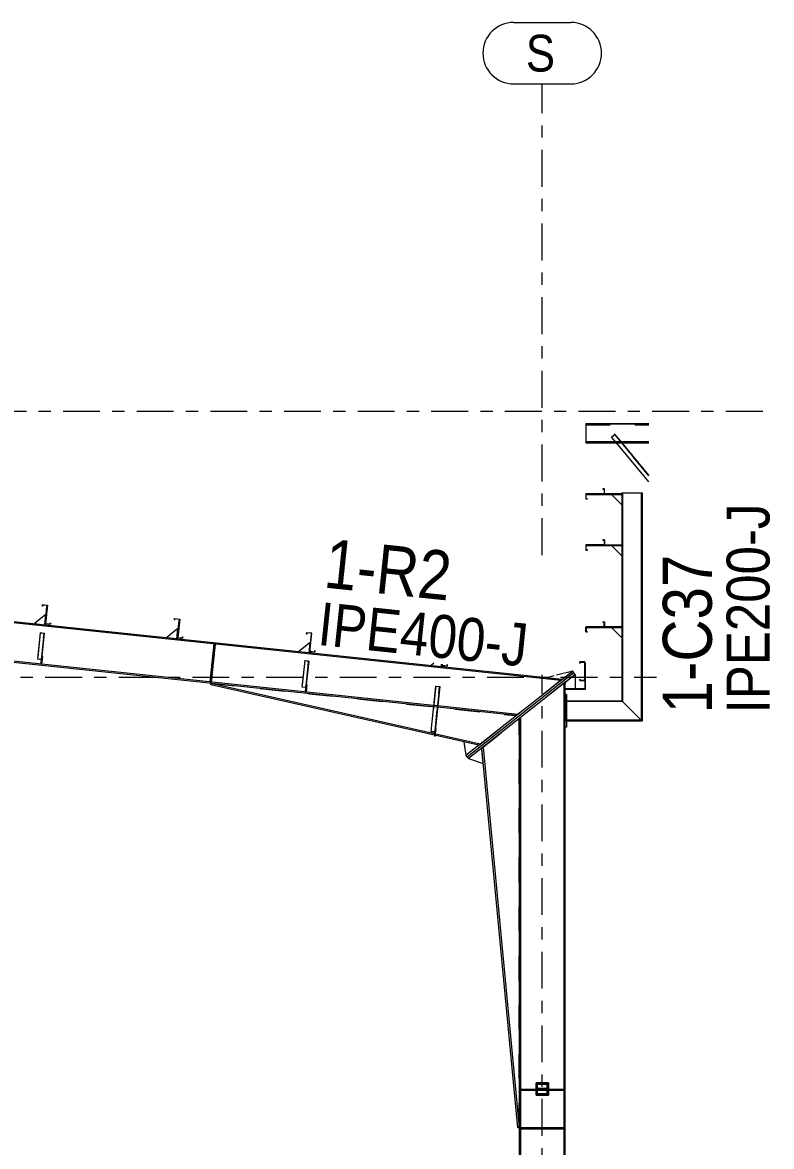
# Model space of a CAD drawing. Header units: millimetres. Extents: x -65 to 757, y -38 to 536.
# Drawn here: x 510.1 to 571.2, y 229.1 to 320.7 of the extents above; entities that cross this region are included whole.
import ezdxf

# ---------------------------------------------------------------- set-up
doc = ezdxf.new("R2010")
doc.units = ezdxf.units.MM
for name, pattern in [('XKITLINE00', [0]), ('XKITLINE02', [4, 2, -2]), ('XKITLINE03', [6, 3, -1, 1, -1])]:
    doc.linetypes.add(name, pattern=pattern)
for name, color, linetype, lineweight in [('Part', 2, 'Continuous', 0), ('PartMark', 7, 'Continuous', 0), ('S-grid', 1, 'Continuous', 0)]:
    doc.layers.add(name, color=color, linetype=linetype, lineweight=lineweight)
doc.styles.add('ARIAL', font='ARIAL.TTF')

# ---------------------------------------------------------------- blocks, each defined once
blk = doc.blocks.new('*A178')
at = {"layer": 'Part'}
blk.add_hatch(color=3, dxfattribs=at).paths.add_polyline_path([(557.448, 278.496), (557.448, 278.511), (557.573, 278.511), (557.573, 278.094), (556.072, 278.094), (556.072, 277.707), (556.182, 277.707), (556.182, 277.692), (556.057, 277.692), (556.057, 278.109), (557.558, 278.109), (557.558, 278.496)], flags=17)
blk = doc.blocks.new('*A179')
at = {"layer": 'Part'}
blk.add_hatch(color=3, dxfattribs=at).paths.add_polyline_path([(555.558, 268.451), (555.558, 268.576), (555.975, 268.576), (555.975, 267.059), (555.558, 267.059), (555.558, 267.184), (555.573, 267.184), (555.573, 267.074), (555.96, 267.074), (555.96, 268.561), (555.573, 268.561), (555.573, 268.451)], flags=17)
blk = doc.blocks.new('*A180')
at = {"layer": 'Part'}
blk.add_hatch(color=3, dxfattribs=at).paths.add_polyline_path([(533.144, 268.667), (533.146, 268.688), (533.477, 268.653), (533.433, 268.233), (533.416, 268.235), (533.458, 268.634)], flags=17)
blk = doc.blocks.new('*A181')
at = {"layer": 'Part'}
blk.add_hatch(color=3, dxfattribs=at).paths.add_polyline_path([(543.817, 266.584), (543.82, 266.612), (544.152, 266.577), (544.093, 266.018), (544.076, 266.02), (544.132, 266.551)], flags=17)
blk = doc.blocks.new('*A258')
at = {"layer": 'Part'}
h = blk.add_hatch(color=3, dxfattribs=at)
h.paths.add_polyline_path([(552.083, 233.375), (552.083, 234.208), (552.917, 234.208), (552.917, 233.375)], flags=17)
h.paths.add_polyline_path([(552.117, 234.175), (552.117, 233.408), (552.883, 233.408), (552.883, 234.175)])
blk = doc.blocks.new('*A261')
at = {"layer": 'Part'}
blk.add_hatch(color=3, dxfattribs=at).paths.add_polyline_path([(511.596, 270.94), (511.599, 270.961), (511.93, 270.926), (511.886, 270.506), (511.869, 270.508), (511.911, 270.907)], flags=17)
blk = doc.blocks.new('*A299')
at = {"layer": 'Part'}
blk.add_hatch(color=3, dxfattribs=at).paths.add_polyline_path([(557.448, 271.829), (557.448, 271.844), (557.573, 271.844), (557.573, 271.427), (556.072, 271.427), (556.072, 271.041), (556.182, 271.041), (556.182, 271.026), (556.057, 271.026), (556.057, 271.442), (557.558, 271.442), (557.558, 271.829)], flags=17)
blk = doc.blocks.new('*A300')
at = {"layer": 'Part'}
blk.add_hatch(color=3, dxfattribs=at).paths.add_polyline_path([(557.448, 271.829), (557.448, 271.844), (557.573, 271.844), (557.573, 271.427), (556.072, 271.427), (556.072, 271.041), (556.182, 271.041), (556.182, 271.026), (556.057, 271.026), (556.057, 271.442), (557.558, 271.442), (557.558, 271.829)], flags=17)
blk = doc.blocks.new('*A301')
at = {"layer": 'Part'}
blk.add_hatch(color=3, dxfattribs=at).paths.add_polyline_path([(544.732, 268.252), (544.744, 268.361), (544.759, 268.359), (544.746, 268.235), (544.331, 268.279), (544.489, 269.772), (544.104, 269.813), (544.093, 269.703), (544.078, 269.705), (544.091, 269.829), (544.505, 269.785), (544.348, 268.292)], flags=17)
blk = doc.blocks.new('*A302')
at = {"layer": 'Part'}
blk.add_hatch(color=3, dxfattribs=at).paths.add_polyline_path([(544.732, 268.252), (544.744, 268.361), (544.759, 268.359), (544.746, 268.235), (544.331, 268.279), (544.489, 269.772), (544.104, 269.813), (544.093, 269.703), (544.078, 269.705), (544.091, 269.829), (544.505, 269.785), (544.348, 268.292)], flags=17)
blk = doc.blocks.new('*A303')
at = {"layer": 'Part'}
blk.add_hatch(color=3, dxfattribs=at).paths.add_polyline_path([(533.959, 269.388), (533.97, 269.497), (533.985, 269.496), (533.972, 269.371), (533.558, 269.415), (533.715, 270.908), (533.331, 270.949), (533.319, 270.84), (533.304, 270.841), (533.317, 270.966), (533.732, 270.922), (533.574, 269.428)], flags=17)
blk = doc.blocks.new('*A304')
at = {"layer": 'Part'}
blk.add_hatch(color=3, dxfattribs=at).paths.add_polyline_path([(533.959, 269.388), (533.97, 269.497), (533.985, 269.496), (533.972, 269.371), (533.558, 269.415), (533.715, 270.908), (533.331, 270.949), (533.319, 270.84), (533.304, 270.841), (533.317, 270.966), (533.732, 270.922), (533.574, 269.428)], flags=17)
blk = doc.blocks.new('*A305')
at = {"layer": 'Part'}
blk.add_hatch(color=3, dxfattribs=at).paths.add_polyline_path([(523.185, 270.524), (523.197, 270.634), (523.212, 270.632), (523.198, 270.508), (522.784, 270.551), (522.942, 272.045), (522.557, 272.085), (522.546, 271.976), (522.531, 271.978), (522.544, 272.102), (522.958, 272.058), (522.801, 270.565)], flags=17)
blk = doc.blocks.new('*A306')
at = {"layer": 'Part'}
blk.add_hatch(color=3, dxfattribs=at).paths.add_polyline_path([(523.185, 270.524), (523.197, 270.634), (523.212, 270.632), (523.198, 270.508), (522.784, 270.551), (522.942, 272.045), (522.557, 272.085), (522.546, 271.976), (522.531, 271.978), (522.544, 272.102), (522.958, 272.058), (522.801, 270.565)], flags=17)
blk = doc.blocks.new('*A307')
at = {"layer": 'Part'}
blk.add_hatch(color=3, dxfattribs=at).paths.add_polyline_path([(512.412, 271.661), (512.423, 271.77), (512.438, 271.768), (512.425, 271.644), (512.011, 271.688), (512.168, 273.181), (511.783, 273.222), (511.772, 273.112), (511.757, 273.114), (511.77, 273.238), (512.185, 273.195), (512.027, 271.701)], flags=17)
blk = doc.blocks.new('*A308')
at = {"layer": 'Part'}
blk.add_hatch(color=3, dxfattribs=at).paths.add_polyline_path([(512.412, 271.661), (512.423, 271.77), (512.438, 271.768), (512.425, 271.644), (512.011, 271.688), (512.168, 273.181), (511.783, 273.222), (511.772, 273.112), (511.757, 273.114), (511.77, 273.238), (512.185, 273.195), (512.027, 271.701)], flags=17)
blk = doc.blocks.new('*A1048')
at = {"layer": 'S-grid', "color": 1, "linetype": 'XKITLINE03', "lineweight": 0}
blk.add_line((441.464, 289), (571.183, 289), dxfattribs=at)
blk = doc.blocks.new('*A1050')
at = {"layer": 'S-grid', "color": 1, "linetype": 'XKITLINE03', "lineweight": 0}
blk.add_line((-10, 267.333), (561.822, 267.333), dxfattribs=at)
blk = doc.blocks.new('*A1054')
at = {"layer": 'S-grid', "color": 1, "linetype": 'XKITLINE03', "lineweight": 0}
for p, q in [((552.5, 277.288), (552.5, 315.667)), ((552.5, 175.975), (552.5, 267.534))]:
    blk.add_line(p, q, dxfattribs=at)
at = {"layer": 'S-grid', "color": 3, "style": 'ARIAL', "width": 0.85}
blk.add_text('S', height=3, dxfattribs=at).set_placement((551.166, 316.667))
blk = doc.blocks.new('*A1055')
at = {"layer": 'S-grid', "color": 1, "linetype": 'XKITLINE00', "lineweight": 0}
for p, q in [((550.166, 320.667), (554.834, 320.667)), ((550.166, 315.667), (554.834, 315.667))]:
    blk.add_line(p, q, dxfattribs=at)
for centre, start, end in [((550.166, 318.167), 90, 270), ((554.834, 318.167), 270, 90)]:
    blk.add_arc(centre, 2.5, start, end, dxfattribs=at)
blk = doc.blocks.new('*A1079')
at = {"layer": 'Part', "color": 2, "linetype": 'XKITLINE00', "lineweight": 0}
for p, q in [((557.573, 278.511), (557.448, 278.511)), ((557.448, 278.511), (557.448, 278.496)), ((557.448, 278.496), (557.558, 278.496)), ((557.558, 278.496), (557.558, 278.109)), ((557.573, 278.511), (557.573, 278.094)), ((557.558, 278.109), (556.057, 278.109)), ((556.057, 278.109), (556.057, 277.692)), ((556.057, 277.692), (556.182, 277.692)), ((557.573, 278.094), (556.072, 278.094)), ((556.072, 277.707), (556.072, 278.094)), ((556.182, 277.707), (556.072, 277.707)), ((556.182, 277.692), (556.182, 277.707))]:
    blk.add_line(p, q, dxfattribs=at)
blk = doc.blocks.new('*A1080')
at = {"layer": 'Part', "color": 2, "linetype": 'XKITLINE00', "lineweight": 0}
for p, q in [((555.558, 268.451), (555.558, 268.576)), ((555.558, 268.576), (555.975, 268.576)), ((555.573, 268.451), (555.558, 268.451)), ((555.96, 268.561), (555.573, 268.561)), ((555.573, 268.561), (555.573, 268.451)), ((555.96, 267.074), (555.96, 268.561)), ((555.975, 268.576), (555.975, 267.059)), ((555.558, 267.059), (555.558, 267.184)), ((555.558, 267.184), (555.573, 267.184)), ((555.975, 267.059), (555.558, 267.059)), ((555.573, 267.184), (555.573, 267.074)), ((555.573, 267.074), (555.96, 267.074))]:
    blk.add_line(p, q, dxfattribs=at)
blk = doc.blocks.new('*A1081')
at = {"layer": 'Part', "color": 2, "linetype": 'XKITLINE00', "lineweight": 0}
for p, q in [((525.502, 266.721), (525.525, 266.827)), ((547.333, 261.796), (525.502, 266.721)), ((547.443, 261.883), (525.525, 266.827)), ((550.291, 264.128), (550.264, 264.217))]:
    blk.add_line(p, q, dxfattribs=at)
at = {"layer": 'Part', "color": 7, "linetype": 'XKITLINE02', "lineweight": 0}
for p, q in [((525.525, 266.827), (550.264, 264.217)), ((547.333, 261.796), (550.291, 264.128)), ((547.443, 261.883), (550.29, 264.129)), ((550.264, 264.217), (550.29, 264.129)), ((550.29, 264.129), (550.291, 264.128))]:
    blk.add_line(p, q, dxfattribs=at)
blk = doc.blocks.new('*A1082')
at = {"layer": 'Part', "color": 2, "linetype": 'XKITLINE00', "lineweight": 0}
for p, q in [((533.144, 268.667), (532.92, 266.548)), ((533.144, 268.667), (533.146, 268.688)), ((533.458, 268.634), (533.144, 268.667)), ((533.146, 268.688), (533.477, 268.653)), ((533.477, 268.653), (533.249, 266.487)), ((533.416, 268.235), (533.458, 268.634)), ((533.416, 268.235), (533.209, 266.267)), ((533.416, 268.235), (533.433, 268.233)), ((532.92, 266.548), (533.235, 266.515)), ((533.209, 266.267), (533.225, 266.265))]:
    blk.add_line(p, q, dxfattribs=at)
at = {"layer": 'Part', "color": 7, "linetype": 'XKITLINE02', "lineweight": 0}
for p, q in [((532.921, 266.561), (533.253, 266.526)), ((533.225, 266.265), (533.249, 266.487))]:
    blk.add_line(p, q, dxfattribs=at)
blk = doc.blocks.new('*A1083')
at = {"layer": 'Part', "color": 2, "linetype": 'XKITLINE00', "lineweight": 0}
for p, q in [((543.817, 266.584), (543.429, 262.901)), ((544.152, 266.577), (543.771, 262.969)), ((543.817, 266.584), (543.82, 266.612)), ((544.132, 266.551), (543.817, 266.584)), ((543.82, 266.612), (544.152, 266.577)), ((544.076, 266.02), (544.132, 266.551)), ((544.076, 266.02), (543.728, 262.721)), ((544.076, 266.02), (544.093, 266.018)), ((543.429, 262.901), (543.744, 262.868))]:
    blk.add_line(p, q, dxfattribs=at)
at = {"layer": 'Part', "color": 7, "linetype": 'XKITLINE02', "lineweight": 0}
for p, q in [((543.761, 262.876), (543.43, 262.911)), ((543.771, 262.969), (543.741, 262.679)), ((543.728, 262.721), (543.724, 262.681)), ((543.724, 262.681), (543.741, 262.679))]:
    blk.add_line(p, q, dxfattribs=at)
blk = doc.blocks.new('*A1084')
at = {"layer": 'Part', "color": 2, "linetype": 'XKITLINE00', "lineweight": 0}
for p, q in [((522.891, 271.965), (522.734, 270.473)), ((522.933, 271.96), (522.891, 271.965)), ((522.784, 270.551), (522.775, 270.469))]:
    blk.add_line(p, q, dxfattribs=at)
at = {"layer": 'Part', "color": 7, "linetype": 'XKITLINE02', "lineweight": 0}
for p, q in [((522.784, 270.551), (522.933, 271.96)), ((522.775, 270.469), (522.734, 270.473))]:
    blk.add_line(p, q, dxfattribs=at)
blk = doc.blocks.new('*A1085')
at = {"layer": 'Part', "color": 2, "linetype": 'XKITLINE00', "lineweight": 0}
blk.add_line((522.821, 271.302), (521.905, 270.56), dxfattribs=at)
at = {"layer": 'Part', "color": 7, "linetype": 'XKITLINE02', "lineweight": 0}
for p, q in [((522.734, 270.473), (522.821, 271.302)), ((521.905, 270.56), (522.734, 270.473))]:
    blk.add_line(p, q, dxfattribs=at)
blk = doc.blocks.new('*A1086')
at = {"layer": 'Part', "color": 2, "linetype": 'XKITLINE00', "lineweight": 0}
for p, q in [((525.454, 266.943), (525.781, 270.043)), ((525.864, 270.034), (525.537, 266.934))]:
    blk.add_line(p, q, dxfattribs=at)
at = {"layer": 'Part', "color": 7, "linetype": 'XKITLINE02', "lineweight": 0}
for p, q in [((525.768, 269.918), (525.851, 269.91)), ((525.864, 270.034), (525.781, 270.043)), ((525.537, 266.934), (525.454, 266.943)), ((525.55, 267.059), (525.467, 267.067))]:
    blk.add_line(p, q, dxfattribs=at)
blk = doc.blocks.new('*A1087')
at = {"layer": 'Part', "color": 7, "linetype": 'XKITLINE02', "lineweight": 0}
for p, q in [((525.781, 270.043), (525.454, 266.943)), ((525.537, 266.934), (525.864, 270.034)), ((525.768, 269.918), (525.851, 269.91)), ((525.864, 270.034), (525.781, 270.043)), ((525.454, 266.943), (525.537, 266.934)), ((525.467, 267.067), (525.55, 267.059))]:
    blk.add_line(p, q, dxfattribs=at)
blk = doc.blocks.new('*A1088')
at = {"layer": 'Part', "color": 7, "linetype": 'XKITLINE02', "lineweight": 0}
for p, q in [((533.146, 268.688), (532.92, 266.548)), ((533.458, 268.634), (533.209, 266.267)), ((533.225, 266.265), (533.477, 268.653)), ((532.92, 266.548), (533.235, 266.515)), ((532.921, 266.561), (533.253, 266.526)), ((533.209, 266.267), (533.225, 266.265))]:
    blk.add_line(p, q, dxfattribs=at)
blk = doc.blocks.new('*A1089')
at = {"layer": 'Part', "color": 2, "linetype": 'XKITLINE00', "lineweight": 0}
for p, q in [((533.665, 270.828), (533.507, 269.337)), ((533.706, 270.824), (533.665, 270.828)), ((533.558, 269.415), (533.549, 269.332))]:
    blk.add_line(p, q, dxfattribs=at)
at = {"layer": 'Part', "color": 7, "linetype": 'XKITLINE02', "lineweight": 0}
for p, q in [((533.558, 269.415), (533.706, 270.824)), ((533.549, 269.332), (533.507, 269.337))]:
    blk.add_line(p, q, dxfattribs=at)
blk = doc.blocks.new('*A1090')
at = {"layer": 'Part', "color": 2, "linetype": 'XKITLINE00', "lineweight": 0}
blk.add_line((533.595, 270.165), (532.679, 269.424), dxfattribs=at)
at = {"layer": 'Part', "color": 7, "linetype": 'XKITLINE02', "lineweight": 0}
for p, q in [((533.507, 269.337), (533.595, 270.165)), ((532.679, 269.424), (533.507, 269.337))]:
    blk.add_line(p, q, dxfattribs=at)
blk = doc.blocks.new('*A1091')
at = {"layer": 'Part', "color": 7, "linetype": 'XKITLINE02', "lineweight": 0}
for p, q in [((543.82, 266.612), (543.429, 262.901)), ((544.132, 266.551), (543.724, 262.681)), ((543.741, 262.679), (544.152, 266.577)), ((543.429, 262.901), (543.744, 262.868)), ((543.43, 262.911), (543.761, 262.876)), ((543.724, 262.681), (543.741, 262.679))]:
    blk.add_line(p, q, dxfattribs=at)
blk = doc.blocks.new('*A1092')
at = {"layer": 'Part', "color": 2, "linetype": 'XKITLINE00', "lineweight": 0}
for p, q in [((544.302, 268.399), (544.281, 268.2)), ((544.331, 268.279), (544.322, 268.196))]:
    blk.add_line(p, q, dxfattribs=at)
at = {"layer": 'Part', "color": 7, "linetype": 'XKITLINE02', "lineweight": 0}
for p, q in [((544.331, 268.279), (544.343, 268.395)), ((544.322, 268.196), (544.281, 268.2))]:
    blk.add_line(p, q, dxfattribs=at)
blk = doc.blocks.new('*A1093')
at = {"layer": 'Part', "color": 2, "linetype": 'XKITLINE00', "lineweight": 0}
blk.add_line((543.672, 268.466), (543.452, 268.288), dxfattribs=at)
at = {"layer": 'Part', "color": 7, "linetype": 'XKITLINE02', "lineweight": 0}
for p, q in [((543.452, 268.288), (544.281, 268.2)), ((544.281, 268.2), (544.302, 268.399))]:
    blk.add_line(p, q, dxfattribs=at)
blk = doc.blocks.new('*A1094')
at = {"layer": 'Part', "color": 2, "linetype": 'XKITLINE00', "lineweight": 0}
for p, q in [((533.211, 266.125), (533.249, 266.487)), ((533.318, 266.742), (533.252, 266.121)), ((533.276, 266.747), (533.318, 266.742))]:
    blk.add_line(p, q, dxfattribs=at)
at = {"layer": 'Part', "color": 7, "linetype": 'XKITLINE02', "lineweight": 0}
for p, q in [((533.249, 266.487), (533.276, 266.747)), ((533.252, 266.121), (533.211, 266.125)), ((533.224, 266.249), (533.265, 266.245))]:
    blk.add_line(p, q, dxfattribs=at)
blk = doc.blocks.new('*A1095')
at = {"layer": 'Part', "color": 7, "linetype": 'XKITLINE02', "lineweight": 0}
for p, q in [((533.276, 266.747), (533.211, 266.125)), ((533.252, 266.121), (533.318, 266.742)), ((533.318, 266.742), (533.276, 266.747)), ((533.211, 266.125), (533.252, 266.121)), ((533.224, 266.249), (533.265, 266.245))]:
    blk.add_line(p, q, dxfattribs=at)
blk = doc.blocks.new('*A1096')
at = {"layer": 'Part', "color": 2, "linetype": 'XKITLINE00', "lineweight": 0}
for p, q in [((543.771, 262.969), (543.745, 262.717)), ((543.834, 263.164), (543.785, 262.708)), ((543.792, 263.168), (543.834, 263.164)), ((543.733, 262.608), (543.727, 262.547)), ((543.768, 262.542), (543.727, 262.547)), ((543.768, 262.542), (543.774, 262.599))]:
    blk.add_line(p, q, dxfattribs=at)
at = {"layer": 'Part', "color": 7, "linetype": 'XKITLINE02', "lineweight": 0}
for p, q in [((543.771, 262.969), (543.792, 263.168)), ((543.745, 262.717), (543.733, 262.608)), ((543.74, 262.671), (543.781, 262.667)), ((543.785, 262.708), (543.774, 262.599))]:
    blk.add_line(p, q, dxfattribs=at)
blk = doc.blocks.new('*A1097')
at = {"layer": 'Part', "color": 7, "linetype": 'XKITLINE02', "lineweight": 0}
for p, q in [((543.792, 263.168), (543.727, 262.547)), ((543.768, 262.542), (543.834, 263.164)), ((543.834, 263.164), (543.792, 263.168)), ((543.727, 262.547), (543.768, 262.542)), ((543.74, 262.671), (543.781, 262.667))]:
    blk.add_line(p, q, dxfattribs=at)
blk = doc.blocks.new('*A1098')
at = {"layer": 'Part', "color": 2, "linetype": 'XKITLINE00', "lineweight": 0}
for p, q in [((558.975, 282.359), (558.975, 282.261)), ((558.975, 282.359), (560.642, 282.359)), ((558.975, 282.219), (558.975, 278.094)), ((559.046, 282.359), (559.046, 265.346)), ((560.571, 282.359), (560.571, 263.821)), ((560.642, 282.359), (560.642, 263.75)), ((558.975, 278.052), (558.975, 271.427)), ((558.975, 271.386), (558.975, 265.417)), ((560.642, 263.75), (558.975, 265.417))]:
    blk.add_line(p, q, dxfattribs=at)
at = {"layer": 'Part', "color": 7, "linetype": 'XKITLINE02', "lineweight": 0}
for p, q in [((558.975, 282.261), (558.975, 282.219)), ((558.975, 278.094), (558.975, 278.052)), ((558.975, 271.427), (558.975, 271.386))]:
    blk.add_line(p, q, dxfattribs=at)
blk = doc.blocks.new('*A1099')
at = {"layer": 'Part', "color": 2, "linetype": 'XKITLINE00', "lineweight": 0}
for p, q in [((554.982, 267.826), (546.278, 260.964)), ((555.085, 267.695), (546.381, 260.833)), ((555.085, 267.695), (554.982, 267.826)), ((546.278, 260.964), (546.381, 260.833))]:
    blk.add_line(p, q, dxfattribs=at)
blk = doc.blocks.new('*A1100')
at = {"layer": 'Part', "color": 2, "linetype": 'XKITLINE00', "lineweight": 0}
for p, q in [((555.085, 267.695), (546.381, 260.833)), ((555.188, 267.564), (546.484, 260.703)), ((555.188, 267.564), (555.085, 267.695)), ((546.484, 260.703), (546.381, 260.833))]:
    blk.add_line(p, q, dxfattribs=at)
blk = doc.blocks.new('*A1101')
at = {"layer": 'Part', "color": 2, "linetype": 'XKITLINE00', "lineweight": 0}
for p, q in [((554.475, 265.917), (554.375, 265.917)), ((554.475, 265.917), (554.475, 263.25)), ((554.475, 263.25), (554.375, 263.25))]:
    blk.add_line(p, q, dxfattribs=at)
at = {"layer": 'Part', "color": 7, "linetype": 'XKITLINE02', "lineweight": 0}
blk.add_line((554.375, 265.917), (554.375, 263.25), dxfattribs=at)
blk = doc.blocks.new('*A1102')
at = {"layer": 'Part', "color": 2, "linetype": 'XKITLINE00', "lineweight": 0}
blk.add_line((558.975, 270.552), (558.142, 271.386), dxfattribs=at)
at = {"layer": 'Part', "color": 7, "linetype": 'XKITLINE02', "lineweight": 0}
for p, q in [((558.142, 271.386), (558.975, 271.386)), ((558.975, 271.386), (558.975, 270.552))]:
    blk.add_line(p, q, dxfattribs=at)
blk = doc.blocks.new('*A1103')
at = {"layer": 'Part', "color": 2, "linetype": 'XKITLINE00', "lineweight": 0}
for p, q in [((556.142, 271.427), (556.142, 271.386)), ((556.142, 271.386), (558.975, 271.386)), ((558.975, 271.427), (557.573, 271.427)), ((558.975, 271.386), (558.975, 271.427))]:
    blk.add_line(p, q, dxfattribs=at)
at = {"layer": 'Part', "color": 7, "linetype": 'XKITLINE02', "lineweight": 0}
blk.add_line((557.573, 271.427), (556.142, 271.427), dxfattribs=at)
blk = doc.blocks.new('*A1104')
at = {"layer": 'Part', "color": 2, "linetype": 'XKITLINE00', "lineweight": 0}
for p, q in [((554.475, 265.417), (558.975, 265.417)), ((559.046, 265.346), (554.475, 265.346)), ((558.975, 265.417), (560.642, 263.75)), ((560.571, 263.821), (554.475, 263.821)), ((560.642, 263.75), (554.475, 263.75))]:
    blk.add_line(p, q, dxfattribs=at)
at = {"layer": 'Part', "color": 7, "linetype": 'XKITLINE02', "lineweight": 0}
blk.add_line((554.475, 263.75), (554.475, 265.417), dxfattribs=at)
blk = doc.blocks.new('*A1105')
at = {"layer": 'Part', "color": 2, "linetype": 'XKITLINE00', "lineweight": 0}
for p, q in [((556.017, 266.392), (554.375, 266.392)), ((554.375, 266.351), (556.017, 266.351)), ((556.017, 266.351), (556.017, 266.392))]:
    blk.add_line(p, q, dxfattribs=at)
at = {"layer": 'Part', "color": 7, "linetype": 'XKITLINE02', "lineweight": 0}
blk.add_line((554.375, 266.392), (554.375, 266.351), dxfattribs=at)
blk = doc.blocks.new('*A1106')
at = {"layer": 'Part', "color": 2, "linetype": 'XKITLINE00', "lineweight": 0}
for p, q in [((556.017, 268.476), (555.975, 268.476)), ((556.017, 266.392), (556.017, 268.476)), ((555.975, 267.059), (555.975, 266.392)), ((555.975, 266.392), (556.017, 266.392))]:
    blk.add_line(p, q, dxfattribs=at)
at = {"layer": 'Part', "color": 7, "linetype": 'XKITLINE02', "lineweight": 0}
blk.add_line((555.975, 268.476), (555.975, 267.059), dxfattribs=at)
blk = doc.blocks.new('*A1107')
at = {"layer": 'Part', "color": 7, "linetype": 'XKITLINE02', "lineweight": 0}
for p, q in [((554.473, 267.001), (555.188, 267.564)), ((554.375, 266.392), (554.375, 266.798)), ((555.188, 266.392), (554.375, 266.392))]:
    blk.add_line(p, q, dxfattribs=at)
at = {"layer": 'Part', "color": 2, "linetype": 'XKITLINE00', "lineweight": 0}
for p, q in [((555.188, 267.564), (555.188, 266.392)), ((554.375, 266.798), (554.473, 267.001))]:
    blk.add_line(p, q, dxfattribs=at)
blk = doc.blocks.new('*A1108')
at = {"layer": 'Part', "color": 7, "linetype": 'XKITLINE02', "lineweight": 0}
for p, q in [((547.473, 261.482), (546.484, 260.703)), ((547.689, 260.315), (547.583, 261.435))]:
    blk.add_line(p, q, dxfattribs=at)
at = {"layer": 'Part', "color": 2, "linetype": 'XKITLINE00', "lineweight": 0}
for p, q in [((547.583, 261.435), (547.473, 261.482)), ((546.484, 260.703), (547.689, 260.315))]:
    blk.add_line(p, q, dxfattribs=at)
blk = doc.blocks.new('*A1109')
at = {"layer": 'Part', "color": 2, "linetype": 'XKITLINE00', "lineweight": 0}
for p, q in [((546.114, 262.071), (546.278, 260.964)), ((547.211, 261.824), (547.235, 261.719))]:
    blk.add_line(p, q, dxfattribs=at)
at = {"layer": 'Part', "color": 7, "linetype": 'XKITLINE02', "lineweight": 0}
for p, q in [((547.211, 261.824), (546.114, 262.071)), ((547.235, 261.719), (546.278, 260.964))]:
    blk.add_line(p, q, dxfattribs=at)
blk = doc.blocks.new('*A1110')
at = {"layer": 'Part', "color": 2, "linetype": 'XKITLINE00', "lineweight": 0}
for p, q in [((553.451, 267.434), (552.894, 267.292)), ((554.982, 267.826), (553.67, 267.49)), ((554.013, 267.174), (554.236, 267.238))]:
    blk.add_line(p, q, dxfattribs=at)
at = {"layer": 'Part', "color": 7, "linetype": 'XKITLINE02', "lineweight": 0}
for p, q in [((554.236, 267.238), (554.982, 267.826)), ((552.894, 267.292), (554.013, 267.174))]:
    blk.add_line(p, q, dxfattribs=at)
blk = doc.blocks.new('*A1111')
at = {"layer": 'Part', "color": 7, "linetype": 'XKITLINE02', "lineweight": 0}
for p, q in [((558.156, 286.896), (558.413, 287.107)), ((558.4, 287.098), (558.156, 286.898)), ((561.183, 283.246), (558.156, 286.898)), ((558.156, 286.898), (558.156, 286.896)), ((558.553, 286.417), (558.156, 286.896)), ((558.413, 287.142), (558.4, 287.131)), ((558.4, 287.131), (558.4, 287.098)), ((561.183, 283.774), (558.4, 287.131)), ((561.183, 283.741), (558.4, 287.098)), ((559.014, 286.417), (558.413, 287.142)), ((558.413, 287.107), (558.413, 287.142)), ((558.985, 286.417), (558.413, 287.107))]:
    blk.add_line(p, q, dxfattribs=at)
at = {"layer": 'Part', "color": 2, "linetype": 'XKITLINE00', "lineweight": 0}
for p, q in [((561.183, 283.244), (558.553, 286.417)), ((561.183, 283.765), (558.985, 286.417)), ((561.183, 283.8), (559.014, 286.417))]:
    blk.add_line(p, q, dxfattribs=at)
blk = doc.blocks.new('*A1112')
at = {"layer": 'Part', "color": 2, "linetype": 'XKITLINE00', "lineweight": 0}
blk.add_line((558.975, 281.386), (558.142, 282.219), dxfattribs=at)
at = {"layer": 'Part', "color": 7, "linetype": 'XKITLINE02', "lineweight": 0}
for p, q in [((558.142, 282.219), (558.975, 282.219)), ((558.975, 282.219), (558.975, 281.386))]:
    blk.add_line(p, q, dxfattribs=at)
blk = doc.blocks.new('*A1113')
at = {"layer": 'Part', "color": 2, "linetype": 'XKITLINE00', "lineweight": 0}
for p, q in [((556.142, 282.261), (556.142, 282.219)), ((556.142, 282.219), (558.975, 282.219)), ((558.975, 282.261), (557.573, 282.261)), ((558.975, 282.219), (558.975, 282.261))]:
    blk.add_line(p, q, dxfattribs=at)
at = {"layer": 'Part', "color": 7, "linetype": 'XKITLINE02', "lineweight": 0}
blk.add_line((557.573, 282.261), (556.142, 282.261), dxfattribs=at)
blk = doc.blocks.new('*A1114')
at = {"layer": 'Part', "color": 2, "linetype": 'XKITLINE00', "lineweight": 0}
blk.add_line((558.975, 277.219), (558.142, 278.052), dxfattribs=at)
at = {"layer": 'Part', "color": 7, "linetype": 'XKITLINE02', "lineweight": 0}
for p, q in [((558.142, 278.052), (558.975, 278.052)), ((558.975, 278.052), (558.975, 277.219))]:
    blk.add_line(p, q, dxfattribs=at)
blk = doc.blocks.new('*A1115')
at = {"layer": 'Part', "color": 2, "linetype": 'XKITLINE00', "lineweight": 0}
for p, q in [((556.142, 278.094), (556.142, 278.052)), ((556.142, 278.052), (558.975, 278.052)), ((558.975, 278.094), (557.573, 278.094)), ((558.975, 278.052), (558.975, 278.094))]:
    blk.add_line(p, q, dxfattribs=at)
at = {"layer": 'Part', "color": 7, "linetype": 'XKITLINE02', "lineweight": 0}
blk.add_line((557.573, 278.094), (556.142, 278.094), dxfattribs=at)
blk = doc.blocks.new('*A1116')
at = {"layer": 'Part', "color": 2, "linetype": 'XKITLINE00', "lineweight": 0}
for p, q in [((557.558, 282.276), (556.057, 282.276)), ((556.057, 282.276), (556.057, 281.859)), ((556.072, 281.874), (556.072, 282.261)), ((556.072, 282.261), (557.573, 282.261)), ((557.573, 282.677), (557.448, 282.677)), ((557.448, 282.677), (557.448, 282.662)), ((557.448, 282.662), (557.558, 282.662)), ((557.558, 282.662), (557.558, 282.276)), ((557.573, 282.261), (557.573, 282.677)), ((556.057, 281.859), (556.182, 281.859)), ((556.182, 281.874), (556.072, 281.874)), ((556.182, 281.859), (556.182, 281.874))]:
    blk.add_line(p, q, dxfattribs=at)
blk = doc.blocks.new('*A1117')
at = {"layer": 'Part', "color": 7, "linetype": 'XKITLINE02', "lineweight": 0}
for p, q in [((555.558, 268.576), (555.558, 268.451)), ((555.975, 268.576), (555.558, 268.576)), ((555.558, 268.451), (555.573, 268.451)), ((555.573, 268.451), (555.573, 268.561)), ((555.573, 268.561), (555.96, 268.561)), ((555.96, 268.561), (555.96, 267.074)), ((555.975, 267.059), (555.975, 268.576)), ((555.573, 267.184), (555.558, 267.184)), ((555.558, 267.184), (555.558, 267.059)), ((555.558, 267.059), (555.975, 267.059)), ((555.573, 267.074), (555.573, 267.184)), ((555.96, 267.074), (555.573, 267.074))]:
    blk.add_line(p, q, dxfattribs=at)
blk = doc.blocks.new('*A1118')
at = {"layer": 'Part', "color": 2, "linetype": 'XKITLINE00', "lineweight": 0}
for p, q in [((556.042, 288.011), (561.183, 288.011)), ((556.042, 288.011), (556.042, 286.417)), ((556.042, 287.967), (561.183, 287.967)), ((556.042, 286.543), (561.183, 286.543)), ((556.042, 286.541), (561.183, 286.541)), ((556.042, 286.417), (561.183, 286.417))]:
    blk.add_line(p, q, dxfattribs=at)
at = {"layer": 'Part', "color": 7, "linetype": 'XKITLINE02', "lineweight": 0}
for p, q in [((556.042, 287.994), (561.183, 287.994)), ((556.042, 287.954), (561.183, 287.954)), ((556.042, 287.887), (561.183, 287.887)), ((556.042, 287.885), (561.183, 287.885)), ((556.042, 286.474), (561.183, 286.474)), ((556.042, 286.461), (561.183, 286.461)), ((556.042, 286.433), (561.183, 286.433))]:
    blk.add_line(p, q, dxfattribs=at)
blk = doc.blocks.new('*A1327')
at = {"layer": 'Part', "color": 7, "linetype": 'XKITLINE02', "lineweight": 0}
for p, q in [((547.571, 261.559), (550.528, 263.891)), ((550.528, 263.891), (550.625, 263.845)), ((550.625, 230.634), (550.625, 263.845)), ((550.625, 230.634), (550.625, 263.845)), ((550.625, 263.845), (550.625, 263.845))]:
    blk.add_line(p, q, dxfattribs=at)
at = {"layer": 'Part', "color": 2, "linetype": 'XKITLINE00', "lineweight": 0}
for p, q in [((550.625, 263.845), (550.528, 263.891)), ((550.509, 230.623), (547.571, 261.559)), ((547.68, 261.645), (550.625, 230.634)), ((550.625, 230.634), (550.509, 230.623))]:
    blk.add_line(p, q, dxfattribs=at)
blk = doc.blocks.new('*A1328')
at = {"layer": 'Part', "color": 2, "linetype": 'XKITLINE00', "lineweight": 0}
for p, q in [((552.083, 234.208), (552.083, 233.375)), ((552.083, 234.208), (552.917, 234.208)), ((552.117, 233.408), (552.117, 234.175)), ((552.117, 234.175), (552.883, 234.175)), ((552.883, 234.175), (552.883, 233.408)), ((552.917, 234.208), (552.917, 233.375)), ((552.917, 233.375), (552.083, 233.375)), ((552.883, 233.408), (552.117, 233.408))]:
    blk.add_line(p, q, dxfattribs=at)
blk = doc.blocks.new('*A1330')
at = {"layer": 'Part', "color": 7, "linetype": 'XKITLINE02', "lineweight": 0}
for p, q in [((554.258, 230.634), (550.742, 230.634)), ((550.742, 230.634), (550.742, 230.55)), ((554.258, 230.55), (550.742, 230.55)), ((550.867, 230.55), (550.867, 230.634)), ((554.133, 230.55), (554.133, 230.634)), ((554.258, 230.55), (554.258, 230.634))]:
    blk.add_line(p, q, dxfattribs=at)
blk = doc.blocks.new('*A1331')
at = {"layer": 'Part', "color": 2, "linetype": 'XKITLINE00', "lineweight": 0}
for p, q in [((554.258, 230.634), (550.742, 230.634)), ((550.742, 230.55), (554.258, 230.55))]:
    blk.add_line(p, q, dxfattribs=at)
at = {"layer": 'Part', "color": 7, "linetype": 'XKITLINE02', "lineweight": 0}
for p, q in [((550.742, 230.634), (550.742, 230.55)), ((550.867, 230.55), (550.867, 230.634)), ((554.133, 230.55), (554.133, 230.634)), ((554.258, 230.634), (554.258, 230.55))]:
    blk.add_line(p, q, dxfattribs=at)
blk = doc.blocks.new('*A1332')
at = {"layer": 'Part', "color": 2, "linetype": 'XKITLINE00', "lineweight": 0}
for p, q in [((552, 233.75), (550.742, 233.75)), ((550.742, 233.667), (550.742, 233.75)), ((552, 233.667), (550.742, 233.667)), ((554.258, 233.75), (553, 233.75)), ((554.258, 233.667), (553, 233.667)), ((554.258, 233.75), (554.258, 233.667))]:
    blk.add_line(p, q, dxfattribs=at)
at = {"layer": 'Part', "color": 7, "linetype": 'XKITLINE02', "lineweight": 0}
for p, q in [((550.867, 233.667), (550.867, 233.75)), ((553, 233.75), (552, 233.75)), ((553, 233.667), (552, 233.667)), ((554.133, 233.667), (554.133, 233.75))]:
    blk.add_line(p, q, dxfattribs=at)
blk = doc.blocks.new('*A1333')
at = {"layer": 'Part', "color": 7, "linetype": 'XKITLINE02', "lineweight": 0}
for p, q in [((552, 233.75), (552, 233.833)), ((552, 233.833), (553, 233.833)), ((553, 233.75), (552, 233.75)), ((553, 233.833), (553, 233.75))]:
    blk.add_line(p, q, dxfattribs=at)
blk = doc.blocks.new('*A1334')
at = {"layer": 'Part', "color": 2, "linetype": 'XKITLINE00', "lineweight": 0}
for p, q in [((553, 234.292), (552, 234.292)), ((552, 234.292), (552, 233.292)), ((553, 233.292), (553, 234.292)), ((552, 233.292), (553, 233.292))]:
    blk.add_line(p, q, dxfattribs=at)
blk = doc.blocks.new('*A1335')
at = {"layer": 'Part', "color": 7, "linetype": 'XKITLINE02', "lineweight": 0}
for p, q in [((554.258, 233.75), (550.742, 233.75)), ((550.742, 233.667), (550.742, 233.75)), ((554.258, 233.667), (550.742, 233.667)), ((550.867, 233.75), (550.867, 233.667)), ((554.133, 233.667), (554.133, 233.75)), ((554.258, 233.75), (554.258, 233.667))]:
    blk.add_line(p, q, dxfattribs=at)
blk = doc.blocks.new('*A1336')
at = {"layer": 'Part', "color": 7, "linetype": 'XKITLINE02', "lineweight": 0}
for p, q in [((552, 233.833), (552, 233.75)), ((553, 233.833), (552, 233.833)), ((552, 233.75), (553, 233.75)), ((553, 233.75), (553, 233.833))]:
    blk.add_line(p, q, dxfattribs=at)
blk = doc.blocks.new('*A1337')
at = {"layer": 'Part', "color": 7, "linetype": 'XKITLINE02', "lineweight": 0}
for p, q in [((552, 234.292), (553, 234.292)), ((552, 233.292), (552, 234.292)), ((553, 234.292), (553, 233.292)), ((553, 233.292), (552, 233.292))]:
    blk.add_line(p, q, dxfattribs=at)
blk = doc.blocks.new('*A1338')
at = {"layer": 'Part', "color": 7, "linetype": 'XKITLINE02', "lineweight": 0}
for p, q in [((552.917, 234.208), (552.083, 234.208)), ((552.083, 234.208), (552.083, 233.375)), ((552.117, 233.408), (552.117, 234.175)), ((552.117, 234.175), (552.883, 234.175)), ((552.883, 234.175), (552.883, 233.408)), ((552.917, 233.375), (552.917, 234.208)), ((552.083, 233.375), (552.917, 233.375)), ((552.883, 233.408), (552.117, 233.408))]:
    blk.add_line(p, q, dxfattribs=at)
blk = doc.blocks.new('*A1362')
at = {"layer": 'Part', "color": 7, "linetype": 'XKITLINE02', "lineweight": 0}
for p, q in [((511.729, 269.019), (511.663, 268.398)), ((511.663, 268.398), (511.705, 268.393)), ((511.677, 268.522), (511.718, 268.518)), ((511.705, 268.393), (511.77, 269.015)), ((511.77, 269.015), (511.729, 269.019))]:
    blk.add_line(p, q, dxfattribs=at)
blk = doc.blocks.new('*A1363')
at = {"layer": 'Part', "color": 2, "linetype": 'XKITLINE00', "lineweight": 0}
for p, q in [((511.663, 268.398), (511.702, 268.76)), ((511.77, 269.015), (511.705, 268.393)), ((511.729, 269.019), (511.77, 269.015))]:
    blk.add_line(p, q, dxfattribs=at)
at = {"layer": 'Part', "color": 7, "linetype": 'XKITLINE02', "lineweight": 0}
for p, q in [((511.705, 268.393), (511.663, 268.398)), ((511.677, 268.522), (511.718, 268.518)), ((511.702, 268.76), (511.729, 269.019))]:
    blk.add_line(p, q, dxfattribs=at)
blk = doc.blocks.new('*A1366')
at = {"layer": 'Part', "color": 2, "linetype": 'XKITLINE00', "lineweight": 0}
blk.add_line((512.048, 272.438), (511.132, 271.697), dxfattribs=at)
at = {"layer": 'Part', "color": 7, "linetype": 'XKITLINE02', "lineweight": 0}
for p, q in [((511.96, 271.609), (512.048, 272.438)), ((511.132, 271.697), (511.96, 271.609))]:
    blk.add_line(p, q, dxfattribs=at)
blk = doc.blocks.new('*A1367')
at = {"layer": 'Part', "color": 2, "linetype": 'XKITLINE00', "lineweight": 0}
for p, q in [((512.118, 273.101), (511.96, 271.609)), ((512.159, 273.097), (512.118, 273.101)), ((512.011, 271.688), (512.002, 271.605))]:
    blk.add_line(p, q, dxfattribs=at)
at = {"layer": 'Part', "color": 7, "linetype": 'XKITLINE02', "lineweight": 0}
for p, q in [((512.011, 271.688), (512.159, 273.097)), ((512.002, 271.605), (511.96, 271.609))]:
    blk.add_line(p, q, dxfattribs=at)
blk = doc.blocks.new('*A1368')
at = {"layer": 'Part', "color": 7, "linetype": 'XKITLINE02', "lineweight": 0}
for p, q in [((511.599, 270.961), (511.373, 268.821)), ((511.911, 270.907), (511.662, 268.539)), ((511.678, 268.538), (511.93, 270.926)), ((511.373, 268.821), (511.688, 268.788)), ((511.374, 268.834), (511.706, 268.799)), ((511.662, 268.539), (511.678, 268.538))]:
    blk.add_line(p, q, dxfattribs=at)
blk = doc.blocks.new('*A1369')
at = {"layer": 'Part', "color": 2, "linetype": 'XKITLINE00', "lineweight": 0}
for p, q in [((511.596, 270.94), (511.373, 268.821)), ((511.596, 270.94), (511.599, 270.961)), ((511.911, 270.907), (511.596, 270.94)), ((511.599, 270.961), (511.93, 270.926)), ((511.869, 270.508), (511.662, 268.539)), ((511.93, 270.926), (511.702, 268.76)), ((511.869, 270.508), (511.911, 270.907)), ((511.886, 270.506), (511.869, 270.508)), ((511.373, 268.821), (511.688, 268.788)), ((511.662, 268.539), (511.678, 268.538))]:
    blk.add_line(p, q, dxfattribs=at)
at = {"layer": 'Part', "color": 7, "linetype": 'XKITLINE02', "lineweight": 0}
for p, q in [((511.374, 268.834), (511.706, 268.799)), ((511.702, 268.76), (511.678, 268.538))]:
    blk.add_line(p, q, dxfattribs=at)
blk = doc.blocks.new('*A1511')
at = {"layer": 'Part', "color": 2, "linetype": 'XKITLINE00', "lineweight": 0}
for p, q in [((556.057, 271.026), (556.057, 271.442)), ((556.057, 271.442), (557.558, 271.442)), ((557.573, 271.427), (556.072, 271.427)), ((556.072, 271.427), (556.072, 271.041)), ((556.072, 271.041), (556.182, 271.041)), ((556.182, 271.041), (556.182, 271.026)), ((557.448, 271.844), (557.573, 271.844)), ((557.448, 271.829), (557.448, 271.844)), ((557.558, 271.829), (557.448, 271.829)), ((557.558, 271.442), (557.558, 271.829)), ((557.573, 271.844), (557.573, 271.427)), ((556.182, 271.026), (556.057, 271.026))]:
    blk.add_line(p, q, dxfattribs=at)
blk = doc.blocks.new('*A1512')
at = {"layer": 'Part', "color": 2, "linetype": 'XKITLINE00', "lineweight": 0}
for p, q in [((556.057, 271.026), (556.057, 271.442)), ((556.057, 271.442), (557.558, 271.442)), ((557.573, 271.427), (556.072, 271.427)), ((556.072, 271.427), (556.072, 271.041)), ((556.072, 271.041), (556.182, 271.041)), ((556.182, 271.041), (556.182, 271.026)), ((557.448, 271.844), (557.573, 271.844)), ((557.448, 271.829), (557.448, 271.844)), ((557.558, 271.829), (557.448, 271.829)), ((557.558, 271.442), (557.558, 271.829)), ((557.573, 271.844), (557.573, 271.427)), ((556.182, 271.026), (556.057, 271.026))]:
    blk.add_line(p, q, dxfattribs=at)
blk = doc.blocks.new('*A1513')
at = {"layer": 'Part', "color": 2, "linetype": 'XKITLINE00', "lineweight": 0}
for p, q in [((544.331, 268.279), (544.343, 268.395)), ((544.358, 268.393), (544.348, 268.292)), ((544.348, 268.292), (544.732, 268.252)), ((544.732, 268.252), (544.743, 268.353)), ((544.743, 268.353), (544.744, 268.361)), ((544.744, 268.361), (544.759, 268.359)), ((544.758, 268.351), (544.746, 268.235)), ((544.759, 268.359), (544.758, 268.351)), ((544.746, 268.235), (544.331, 268.279))]:
    blk.add_line(p, q, dxfattribs=at)
blk = doc.blocks.new('*A1514')
at = {"layer": 'Part', "color": 2, "linetype": 'XKITLINE00', "lineweight": 0}
for p, q in [((544.331, 268.279), (544.343, 268.395)), ((544.358, 268.393), (544.348, 268.292)), ((544.348, 268.292), (544.732, 268.252)), ((544.732, 268.252), (544.743, 268.353)), ((544.743, 268.353), (544.744, 268.361)), ((544.744, 268.361), (544.759, 268.359)), ((544.758, 268.351), (544.746, 268.235)), ((544.759, 268.359), (544.758, 268.351)), ((544.746, 268.235), (544.331, 268.279))]:
    blk.add_line(p, q, dxfattribs=at)
blk = doc.blocks.new('*A1515')
at = {"layer": 'Part', "color": 2, "linetype": 'XKITLINE00', "lineweight": 0}
for p, q in [((533.304, 270.841), (533.317, 270.966)), ((533.319, 270.84), (533.304, 270.841)), ((533.317, 270.966), (533.719, 270.923)), ((533.331, 270.949), (533.319, 270.84)), ((533.715, 270.908), (533.331, 270.949)), ((533.558, 269.415), (533.715, 270.908)), ((533.719, 270.923), (533.732, 270.922)), ((533.972, 269.371), (533.558, 269.415)), ((533.585, 269.53), (533.574, 269.428)), ((533.574, 269.428), (533.959, 269.388)), ((533.959, 269.388), (533.969, 269.489)), ((533.969, 269.489), (533.97, 269.497)), ((533.97, 269.497), (533.985, 269.496)), ((533.984, 269.487), (533.972, 269.371)), ((533.985, 269.496), (533.984, 269.487))]:
    blk.add_line(p, q, dxfattribs=at)
blk = doc.blocks.new('*A1516')
at = {"layer": 'Part', "color": 2, "linetype": 'XKITLINE00', "lineweight": 0}
for p, q in [((533.304, 270.841), (533.317, 270.966)), ((533.319, 270.84), (533.304, 270.841)), ((533.317, 270.966), (533.719, 270.923)), ((533.331, 270.949), (533.319, 270.84)), ((533.715, 270.908), (533.331, 270.949)), ((533.558, 269.415), (533.715, 270.908)), ((533.719, 270.923), (533.732, 270.922)), ((533.972, 269.371), (533.558, 269.415)), ((533.585, 269.53), (533.574, 269.428)), ((533.574, 269.428), (533.959, 269.388)), ((533.959, 269.388), (533.969, 269.489)), ((533.969, 269.489), (533.97, 269.497)), ((533.97, 269.497), (533.985, 269.496)), ((533.984, 269.487), (533.972, 269.371)), ((533.985, 269.496), (533.984, 269.487))]:
    blk.add_line(p, q, dxfattribs=at)
blk = doc.blocks.new('*A1517')
at = {"layer": 'Part', "color": 2, "linetype": 'XKITLINE00', "lineweight": 0}
for p, q in [((522.531, 271.978), (522.544, 272.102)), ((522.546, 271.976), (522.531, 271.978)), ((522.544, 272.102), (522.958, 272.058)), ((522.557, 272.085), (522.546, 271.976)), ((522.942, 272.045), (522.557, 272.085)), ((522.784, 270.551), (522.942, 272.045)), ((522.958, 272.058), (522.801, 270.565)), ((523.198, 270.508), (522.784, 270.551)), ((522.801, 270.565), (523.185, 270.524)), ((523.185, 270.524), (523.197, 270.634)), ((523.197, 270.634), (523.212, 270.632)), ((523.212, 270.632), (523.198, 270.508))]:
    blk.add_line(p, q, dxfattribs=at)
blk = doc.blocks.new('*A1518')
at = {"layer": 'Part', "color": 2, "linetype": 'XKITLINE00', "lineweight": 0}
for p, q in [((522.531, 271.978), (522.544, 272.102)), ((522.546, 271.976), (522.531, 271.978)), ((522.544, 272.102), (522.958, 272.058)), ((522.557, 272.085), (522.546, 271.976)), ((522.942, 272.045), (522.557, 272.085)), ((522.784, 270.551), (522.942, 272.045)), ((522.958, 272.058), (522.801, 270.565)), ((523.198, 270.508), (522.784, 270.551)), ((522.801, 270.565), (523.185, 270.524)), ((523.185, 270.524), (523.197, 270.634)), ((523.197, 270.634), (523.212, 270.632)), ((523.212, 270.632), (523.198, 270.508))]:
    blk.add_line(p, q, dxfattribs=at)
blk = doc.blocks.new('*A1519')
at = {"layer": 'Part', "color": 2, "linetype": 'XKITLINE00', "lineweight": 0}
for p, q in [((511.757, 273.114), (511.77, 273.238)), ((511.772, 273.112), (511.757, 273.114)), ((511.77, 273.238), (512.185, 273.195)), ((511.783, 273.222), (511.772, 273.112)), ((512.168, 273.181), (511.783, 273.222)), ((512.011, 271.688), (512.168, 273.181)), ((512.185, 273.195), (512.027, 271.701)), ((512.425, 271.644), (512.011, 271.688)), ((512.027, 271.701), (512.412, 271.661)), ((512.412, 271.661), (512.423, 271.77)), ((512.423, 271.77), (512.438, 271.768)), ((512.438, 271.768), (512.425, 271.644))]:
    blk.add_line(p, q, dxfattribs=at)
blk = doc.blocks.new('*A1520')
at = {"layer": 'Part', "color": 2, "linetype": 'XKITLINE00', "lineweight": 0}
for p, q in [((511.757, 273.114), (511.77, 273.238)), ((511.772, 273.112), (511.757, 273.114)), ((511.77, 273.238), (512.185, 273.195)), ((511.783, 273.222), (511.772, 273.112)), ((512.168, 273.181), (511.783, 273.222)), ((512.011, 271.688), (512.168, 273.181)), ((512.185, 273.195), (512.027, 271.701)), ((512.425, 271.644), (512.011, 271.688)), ((512.027, 271.701), (512.412, 271.661)), ((512.412, 271.661), (512.423, 271.77)), ((512.423, 271.77), (512.438, 271.768)), ((512.438, 271.768), (512.425, 271.644))]:
    blk.add_line(p, q, dxfattribs=at)
blk = doc.blocks.new('*A1531')
at = {"layer": 'Part', "color": 7, "linetype": 'XKITLINE02', "lineweight": 0}
for p, q in [((454.698, 274.297), (455.048, 277.612)), ((457.784, 273.972), (457.453, 274.007)), ((457.796, 274.08), (457.464, 274.115)), ((554.138, 267.161), (550.388, 264.204)), ((543.973, 264.881), (543.641, 264.916)), ((543.984, 264.989), (543.653, 265.024))]:
    blk.add_line(p, q, dxfattribs=at)
at = {"layer": 'Part', "color": 2, "linetype": 'XKITLINE00', "lineweight": 0}
for p, q in [((554.016, 267.065), (455.037, 277.505)), ((455.048, 277.612), (554.138, 267.161)), ((457.453, 274.007), (454.698, 274.297)), ((457.464, 274.115), (454.71, 274.405)), ((543.641, 264.916), (457.784, 273.972)), ((543.653, 265.024), (457.796, 274.08)), ((550.388, 264.204), (543.973, 264.881)), ((550.509, 264.3), (543.984, 264.989))]:
    blk.add_line(p, q, dxfattribs=at)
blk = doc.blocks.new('*A1532')
at = {"layer": 'Part', "color": 7, "linetype": 'XKITLINE02', "lineweight": 0}
for p, q in [((554.375, 266.923), (550.625, 263.967)), ((550.742, 233.75), (550.742, 233.667)), ((554.258, 233.75), (554.258, 233.667)), ((550.625, 192.292), (554.375, 192.292))]:
    blk.add_line(p, q, dxfattribs=at)
at = {"layer": 'Part', "color": 2, "linetype": 'XKITLINE00', "lineweight": 0}
for p, q in [((554.258, 266.831), (554.258, 233.75)), ((554.375, 192.292), (554.375, 266.923)), ((550.625, 263.967), (550.625, 192.292)), ((550.742, 264.059), (550.742, 233.75)), ((550.742, 233.667), (550.742, 192.292)), ((554.258, 233.667), (554.258, 192.292))]:
    blk.add_line(p, q, dxfattribs=at)
blk = doc.blocks.new('*A2086')
at = {"layer": 'PartMark', "color": 3, "style": 'ARIAL', "width": 0.85}
blk.add_text('1-R2', height=4, rotation=-6.02179, dxfattribs=at).set_placement((534.615, 274.65))
at = {"layer": 'PartMark', "color": 7, "style": 'ARIAL', "width": 0.85}
blk.add_text('IPE400-J', height=3.5, rotation=-6.02179, dxfattribs=at).set_placement((534.122, 269.976))
blk = doc.blocks.new('*A2088')
at = {"layer": 'PartMark', "color": 7, "style": 'ARIAL', "width": 0.85}
blk.add_text('IPE200-J', height=3.5, rotation=90.00021, dxfattribs=at).set_placement((571.022, 264.383))
at = {"layer": 'PartMark', "color": 3, "style": 'ARIAL', "width": 0.85}
blk.add_text('1-C37', height=4, rotation=90.00021, dxfattribs=at).set_placement((566.322, 264.383))

msp = doc.modelspace()

# ---------------------------------------------------------------- block references
at = {"lineweight": 0}
for name in ['*A1055', '*A1054', '*A1048', '*A1118', '*A1111', '*A1116', '*A1113', '*A1112', '*A1098', '*A2088', '*A2086', '*A178', '*A1079', '*A1531', '*A1115', '*A1114', '*A307', '*A308', '*A1519', '*A1520', '*A1367', '*A1366', '*A305', '*A306', '*A1517', '*A1518', '*A1084', '*A1085', '*A299', '*A300', '*A1511', '*A1512', '*A1103', '*A1102', '*A1368', '*A1369', '*A261', '*A1090', '*A303', '*A304', '*A1515', '*A1516', '*A1089', '*A1086', '*A1087', '*A301', '*A302', '*A1050', '*A1362', '*A1363', '*A1082', '*A1088', '*A180', '*A1093', '*A1092', '*A1513', '*A1514', '*A179', '*A1080', '*A1117', '*A1106', '*A1099', '*A1100', '*A1110', '*A1107', '*A1081', '*A1094', '*A1095', '*A1083', '*A1091', '*A181', '*A1532', '*A1105', '*A1101', '*A1104', '*A1327', '*A1096', '*A1097', '*A1109', '*A1108', '*A1332', '*A1335', '*A1334', '*A1337', '*A1333', '*A1336', '*A258', '*A1328', '*A1338', '*A1330', '*A1331']:
    msp.add_blockref(name, (0, 0), dxfattribs=at)

doc.saveas('drawing.dxf')
